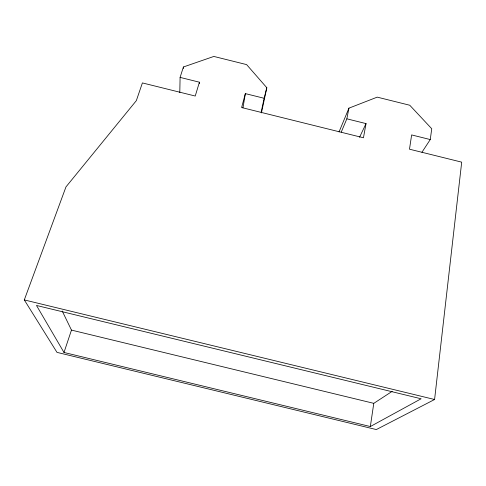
<?xml version="1.0" encoding="UTF-8"?>
<svg xmlns="http://www.w3.org/2000/svg" width="486" height="486" viewBox="0 0 486 486"><rect width="100%" height="100%" fill="white"/><g stroke="black" fill="none" stroke-linecap="round" stroke-linejoin="round"><path stroke-width="0.73" d="M179.796 92.534L180.099 77.396L183.398 66.989L213.834 56.437L246.609 64.602L266.814 87.729L261.432 112.91M183.362 68.502L183.398 66.989M199.327 83.707L199.418 82.201L180.099 77.396M199.418 82.201L195.232 96.034L142.404 82.924L136.341 100.638L65.968 186.91L24.3 299.923L56.983 352.368L376.322 429.563L434.587 399.498L461.7 162.148L409.491 149.196L411.63 134.926L430.262 139.555L431.744 128.747L409.759 105.243L377.221 97.139L348.936 108.153L339.034 131.949M370.338 426.538L421.119 398.775L36.474 305.445L63.994 352.472L370.338 426.538L373.783 403.344L392.202 391.339M242.97 107.825L245.357 93.616L264.129 98.275L261.134 112.333M341.251 132.089L346.846 118.827L366.031 123.596L363.449 137.775L241.615 107.54L245.357 93.616M346.846 118.827L348.936 108.153M264.129 98.275L266.814 87.729M63.994 352.472L71.472 330.097L62.196 310.973M359.555 137.271L366.031 123.596M421.945 152.258L430.262 139.555M24.3 299.923L434.587 399.498M71.472 330.097L373.783 403.344"/></g></svg>
